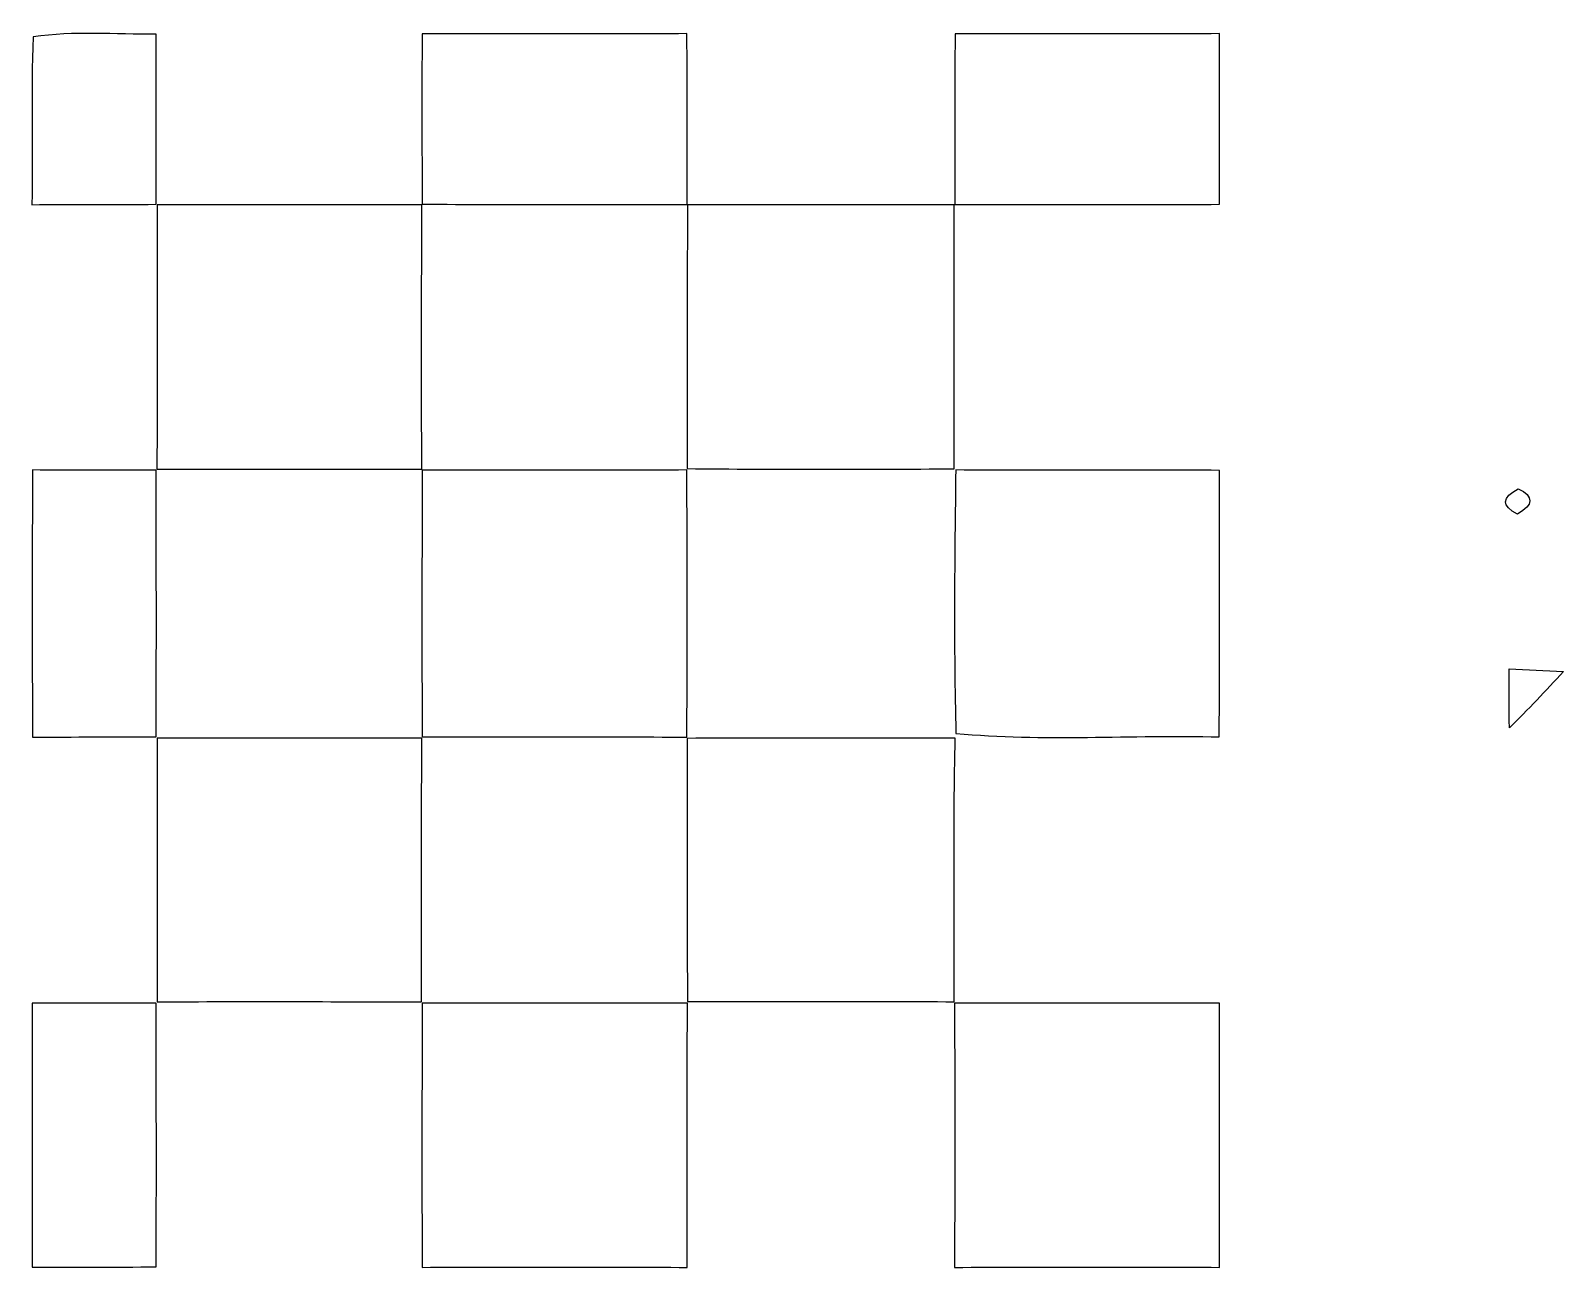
# Model space of a CAD drawing. Header units: centimetres. Extents: x -6.4 to 6.4, y -8.8 to 8.8.
# Drawn here: x -6.378 to -2.047, y 5.268 to 8.763 of the extents above; entities that cross this region are included whole.
import ezdxf

# ---------------------------------------------------------------- set-up
doc = ezdxf.new("R2010")
doc.units = ezdxf.units.CM
doc.header["$MEASUREMENT"] = 0
doc.layers.add('Camada 1', color=7, linetype='Continuous')

msp = doc.modelspace()

# ---------------------------------------------------------------- linework, layer by layer
at = {"layer": 'Camada 1'}
for points, knots in [([(-6.37046, 8.745), (-6.25581, 8.76264), (-6.13867, 8.751), (-6.02297, 8.75312), (-6.02297, 8.75312), (-6.02226, 8.59261), (-6.02226, 8.43244), (-6.02333, 8.27193), (-6.02333, 8.27193), (-6.14009, 8.27122), (-6.25722, 8.27158), (-6.37433, 8.27087), (-6.37433, 8.27087), (-6.3701, 8.42891), (-6.3775, 8.58696), (-6.37046, 8.745)], [0, 0, 0, 0, 0.2, 0.2, 0.2, 0.2, 0.4, 0.4, 0.4, 0.4, 0.6, 0.6, 0.6, 0.6, 1, 1, 1, 1]), ([(-5.27156, 8.75382), (-5.02214, 8.75347), (-4.77273, 8.75276), (-4.52366, 8.75417), (-4.52366, 8.75417), (-4.52154, 8.59331), (-4.52261, 8.43244), (-4.52225, 8.27158), (-4.52225, 8.27158), (-4.77202, 8.27193), (-5.02143, 8.27051), (-5.2712, 8.27228), (-5.2712, 8.27228), (-5.27227, 8.4328), (-5.27227, 8.59331), (-5.27156, 8.75382)], [0, 0, 0, 0, 0.2, 0.2, 0.2, 0.2, 0.4, 0.4, 0.4, 0.4, 0.6, 0.6, 0.6, 0.6, 1, 1, 1, 1]), ([(-3.76519, 8.75382), (-3.51649, 8.75347), (-3.26777, 8.75312), (-3.01871, 8.75417), (-3.01871, 8.75417), (-3.018, 8.59331), (-3.01837, 8.4328), (-3.01871, 8.27193), (-3.01871, 8.27193), (-3.26777, 8.27087), (-3.5172, 8.27193), (-3.7666, 8.27158), (-3.7666, 8.27158), (-3.7666, 8.43244), (-3.76765, 8.59296), (-3.76519, 8.75382)], [0, 0, 0, 0, 0.2, 0.2, 0.2, 0.2, 0.4, 0.4, 0.4, 0.4, 0.6, 0.6, 0.6, 0.6, 1, 1, 1, 1]), ([(-6.02051, 8.27051), (-5.77108, 8.27051), (-5.52167, 8.27051), (-5.27227, 8.27051), (-5.27227, 8.27051), (-5.27297, 8.02181), (-5.27368, 7.77275), (-5.27227, 7.52369), (-5.27227, 7.52369), (-5.52167, 7.52333), (-5.77108, 7.52369), (-6.02085, 7.52369), (-6.02085, 7.52369), (-6.01909, 7.77275), (-6.0198, 8.02181), (-6.02051, 8.27051)], [0, 0, 0, 0, 0.2, 0.2, 0.2, 0.2, 0.4, 0.4, 0.4, 0.4, 0.6, 0.6, 0.6, 0.6, 1, 1, 1, 1]), ([(-4.52154, 8.27051), (-4.27073, 8.27016), (-4.01954, 8.27087), (-3.76836, 8.27016), (-3.76836, 8.27016), (-3.76765, 8.02145), (-3.76872, 7.77275), (-3.76802, 7.52403), (-3.76802, 7.52403), (-4.01954, 7.52403), (-4.27107, 7.52228), (-4.52261, 7.5251), (-4.52261, 7.5251), (-4.52154, 7.77346), (-4.52332, 8.02216), (-4.52154, 8.27051)], [0, 0, 0, 0, 0.2, 0.2, 0.2, 0.2, 0.4, 0.4, 0.4, 0.4, 0.6, 0.6, 0.6, 0.6, 1, 1, 1, 1]), ([(-6.37222, 7.52122), (-6.25544, 7.52052), (-6.13903, 7.52086), (-6.02262, 7.52052), (-6.02262, 7.52052), (-6.02262, 7.26934), (-6.02192, 7.01815), (-6.02297, 6.76697), (-6.02297, 6.76697), (-6.13938, 6.76697), (-6.25581, 6.76697), (-6.37222, 6.76592), (-6.37222, 6.76592), (-6.37329, 7.01781), (-6.37329, 7.26934), (-6.37222, 7.52122)], [0, 0, 0, 0, 0.2, 0.2, 0.2, 0.2, 0.4, 0.4, 0.4, 0.4, 0.6, 0.6, 0.6, 0.6, 1, 1, 1, 1]), ([(-5.2712, 7.52052), (-5.02214, 7.52122), (-4.77273, 7.51981), (-4.52366, 7.52122), (-4.52366, 7.52122), (-4.52225, 7.26968), (-4.52154, 7.01815), (-4.52366, 6.76627), (-4.52366, 6.76627), (-4.77273, 6.76768), (-5.02214, 6.76627), (-5.2712, 6.76733), (-5.2712, 6.76733), (-5.27261, 7.01815), (-5.2719, 7.26934), (-5.2712, 7.52052)], [0, 0, 0, 0, 0.2, 0.2, 0.2, 0.2, 0.4, 0.4, 0.4, 0.4, 0.6, 0.6, 0.6, 0.6, 1, 1, 1, 1]), ([(-3.76378, 7.52122), (-3.51542, 7.51981), (-3.26743, 7.52157), (-3.01907, 7.52016), (-3.01907, 7.52016), (-3.01837, 7.26897), (-3.01766, 7.01815), (-3.01941, 6.76697), (-3.01941, 6.76697), (-3.26707, 6.77333), (-3.51683, 6.75357), (-3.76344, 6.77686), (-3.76344, 6.77686), (-3.76977, 7.02486), (-3.76695, 7.27321), (-3.76378, 7.52122)], [0, 0, 0, 0, 0.2, 0.2, 0.2, 0.2, 0.4, 0.4, 0.4, 0.4, 0.6, 0.6, 0.6, 0.6, 1, 1, 1, 1]), ([(-2.17487, 7.46831), (-2.17487, 7.46831), (-2.17487, 7.46831), (-2.17487, 7.46831), (-2.17487, 7.46831), (-2.22144, 7.44326), (-2.22215, 7.41927), (-2.17699, 7.39668), (-2.17699, 7.39668), (-2.13042, 7.42244), (-2.12936, 7.44643), (-2.17487, 7.46831)], [0, 0, 0, 0, 0.25, 0.25, 0.25, 0.25, 0.5, 0.5, 0.5, 0.5, 1, 1, 1, 1]), ([(-2.20062, 6.95888), (-2.20062, 6.95888), (-2.20062, 6.95888), (-2.20062, 6.95888), (-2.20062, 6.95888), (-2.20027, 6.9035), (-2.20027, 6.84812), (-2.19957, 6.79272), (-2.19957, 6.79272), (-2.147, 6.84388), (-2.0969, 6.89751), (-2.04716, 6.95147), (-2.04716, 6.95147), (-2.09868, 6.95395), (-2.14948, 6.95642), (-2.20062, 6.95888)], [0, 0, 0, 0, 0.2, 0.2, 0.2, 0.2, 0.4, 0.4, 0.4, 0.4, 0.6, 0.6, 0.6, 0.6, 1, 1, 1, 1]), ([(-6.02051, 6.7638), (-5.77108, 6.7638), (-5.52167, 6.76346), (-5.27227, 6.7638), (-5.27227, 6.7638), (-5.27368, 6.51544), (-5.27261, 6.26709), (-5.27297, 6.01839), (-5.27297, 6.01839), (-5.52202, 6.01873), (-5.77108, 6.01944), (-6.0198, 6.01839), (-6.0198, 6.01839), (-6.0198, 6.26674), (-6.01909, 6.51544), (-6.02051, 6.7638)], [0, 0, 0, 0, 0.2, 0.2, 0.2, 0.2, 0.4, 0.4, 0.4, 0.4, 0.6, 0.6, 0.6, 0.6, 1, 1, 1, 1]), ([(-4.52225, 6.76275), (-4.27002, 6.76485), (-4.01742, 6.7631), (-3.76519, 6.7638), (-3.76519, 6.7638), (-3.77189, 6.51544), (-3.7659, 6.26709), (-3.76872, 6.01873), (-3.76872, 6.01873), (-4.0199, 6.01909), (-4.27073, 6.01873), (-4.52191, 6.01909), (-4.52191, 6.01909), (-4.52296, 6.26709), (-4.52191, 6.51474), (-4.52225, 6.76275)], [0, 0, 0, 0, 0.2, 0.2, 0.2, 0.2, 0.4, 0.4, 0.4, 0.4, 0.6, 0.6, 0.6, 0.6, 1, 1, 1, 1]), ([(-6.37363, 5.26873), (-6.37222, 5.51744), (-6.37292, 5.76615), (-6.37329, 6.01486), (-6.37329, 6.01486), (-6.25651, 6.0138), (-6.13974, 6.01451), (-6.02297, 6.01415), (-6.02297, 6.01415), (-6.02226, 5.76579), (-6.02226, 5.5178), (-6.02262, 5.26944), (-6.02262, 5.26944), (-6.13974, 5.26837), (-6.25686, 5.26908), (-6.37363, 5.26873)], [0, 0, 0, 0, 0.2, 0.2, 0.2, 0.2, 0.4, 0.4, 0.4, 0.4, 0.6, 0.6, 0.6, 0.6, 1, 1, 1, 1]), ([(-5.2712, 6.01415), (-5.02143, 6.01451), (-4.77202, 6.0138), (-4.52191, 6.01451), (-4.52191, 6.01451), (-4.52296, 5.76545), (-4.52225, 5.51673), (-4.52225, 5.26803), (-4.52225, 5.26803), (-4.77202, 5.26837), (-5.02143, 5.26908), (-5.2712, 5.26803), (-5.2712, 5.26803), (-5.27261, 5.51673), (-5.2719, 5.76545), (-5.2712, 6.01415)], [0, 0, 0, 0, 0.2, 0.2, 0.2, 0.2, 0.4, 0.4, 0.4, 0.4, 0.6, 0.6, 0.6, 0.6, 1, 1, 1, 1]), ([(-3.76731, 6.01451), (-3.51754, 6.01415), (-3.26813, 6.0138), (-3.01871, 6.01451), (-3.01871, 6.01451), (-3.01837, 5.76579), (-3.01837, 5.51673), (-3.01871, 5.26803), (-3.01871, 5.26803), (-3.26813, 5.26908), (-3.51754, 5.26837), (-3.76731, 5.26803), (-3.76731, 5.26803), (-3.76624, 5.51673), (-3.76624, 5.76545), (-3.76731, 6.01451)], [0, 0, 0, 0, 0.2, 0.2, 0.2, 0.2, 0.4, 0.4, 0.4, 0.4, 0.6, 0.6, 0.6, 0.6, 1, 1, 1, 1])]:
    msp.add_open_spline(points, degree=3, knots=knots, dxfattribs=at)

doc.saveas('drawing.dxf')
